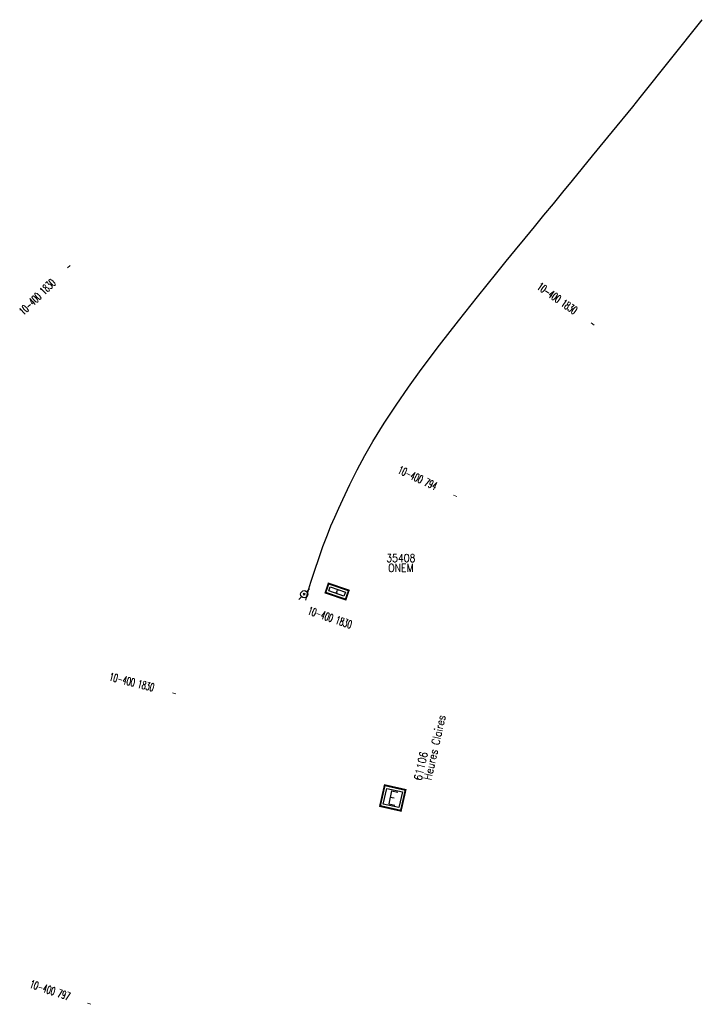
# Model space of a CAD drawing. Header units: millimetres. Extents: x 146992 to 147998, y 142998 to 144013.
# Drawn here: x 147321.5 to 147449.5, y 143828.8 to 144013.4 of the extents above; entities that cross this region are included whole.
import ezdxf
from ezdxf.enums import TextEntityAlignment as Align

# ---------------------------------------------------------------- set-up
doc = ezdxf.new("R2010")
doc.units = ezdxf.units.MM
doc.layers.get('0').update_dxf_attribs({"linetype": 'CONTINUOUS'})
for name, color, linetype in [('M_200', 7, 'CONTINUOUS'), ('W0014', 7, 'CONTINUOUS'), ('W0473', 7, 'CONTINUOUS')]:
    doc.layers.add(name, color=color, linetype=linetype)
doc.styles.add('M_ROMANS', font='ROMANS.shx', dxfattribs={"width": 0.75})
doc.styles.get("Standard").update_dxf_attribs({"font": 'romans.shx', "width": 0.85})

# ---------------------------------------------------------------- blocks, each defined once
blk = doc.blocks.new('M_200_59')
at = {"layer": 'M_200', "color": 0, "linetype": 'Continuous', "const_width": 0.35, "flags": 128}
blk.add_lwpolyline([(4, 4), (4, 0), (0, 0), (0, 4)], close=True, dxfattribs=at)
at = {"layer": 'M_200', "color": 0, "linetype": 'Continuous'}
blk.add_lwpolyline([(0.5, 3.5), (3.5, 3.5), (3.5, 0.5), (0.5, 0.5)], close=True, dxfattribs=at)
at = {"layer": 'M_200', "insert": (2, 2), "char_height": 2.5, "width": 4, "attachment_point": 5}
blk.add_mtext('E', dxfattribs=at)
at = {"layer": 'M_200', "color": 0, "linetype": 'Continuous', "width": 0.85}
for tag, p in [('NUM', (2, 17.06)), ('NOM', (2, 10.65))]:
    blk.add_attdef(tag, text='', height=4, dxfattribs=at).set_placement(p, align=Align.MIDDLE)
at = {"layer": 'M_200', "color": 0, "linetype": 'Continuous', "style": 'M_ROMANS', "width": 0.75, "flags": 3}
for tag, p in [('DEF_LEG', (1.87, -2.99)), ('DEF_COUP', (1.87, -5.49)), ('DEF_TYPE', (1.87, -7.99))]:
    blk.add_attdef(tag, text='', height=1.2, dxfattribs=at).set_placement(p, align=Align.MIDDLE)
blk = doc.blocks.new('T473')
for p, q in [((-0.166667, 0.166667), (0.166667, -0.166667)), ((-0.166667, -0.166667), (0.166667, 0.166667)), ((0.500001, 0.500001), (1.000002, 1.000002)), ((-1.000002, -1.000002), (-0.500001, -0.500001))]:
    blk.add_line(p, q)
blk.add_ellipse((0, 0), major_axis=(0.471405, 0.471405), ratio=1, start_param=5.4977871438, end_param=11.780972451)
blk = doc.blocks.new('*U7')
at = {"layer": 'M_200', "color": 0, "linetype": 'Continuous', "const_width": 0.35, "flags": 128}
blk.add_lwpolyline([(4, 1.8), (4, 0), (0, 0), (0, 1.8)], close=True, dxfattribs=at)
at = {"layer": 'M_200', "color": 0, "linetype": 'Continuous'}
blk.add_lwpolyline([(0.5, 1.3), (3.5, 1.3), (3.5, 0.5), (0.5, 0.5)], close=True, dxfattribs=at)
at = {"layer": 'M_200', "insert": (2, 0.9), "char_height": 0.473, "width": 0.7576, "attachment_point": 5}
blk.add_mtext('E', dxfattribs=at)
at = {"layer": 'M_200', "color": 0, "linetype": 'Continuous', "width": 0.85}
for tag, p in [('NUM', (2, 17.06)), ('NOM', (2, 10.65))]:
    blk.add_attdef(tag, text='', height=4, dxfattribs=at).set_placement(p, align=Align.MIDDLE)
at = {"layer": 'M_200', "color": 0, "linetype": 'Continuous', "style": 'M_ROMANS', "width": 0.75, "flags": 3}
for tag, p in [('DEF_LEG', (1.87, -2.99)), ('DEF_COUP', (1.87, -5.49)), ('DEF_TYPE', (1.87, -7.99))]:
    blk.add_attdef(tag, text='', height=1.2, dxfattribs=at).set_placement(p, align=Align.MIDDLE)

msp = doc.modelspace()

# ---------------------------------------------------------------- linework, layer by layer
at = {"layer": 'W0014', "color": 252, "flags": 128}
msp.add_lwpolyline([(147375.15, 143904.58), (147375.55, 143906.04), (147376.1, 143907.91), (147376.81, 143910.15), (147377.56, 143912.39), (147378.36, 143914.6), (147379.19, 143916.8), (147379.86, 143918.48), (147380.57, 143920.14), (147381.31, 143921.79), (147382.08, 143923.44), (147383.42, 143926.22), (147384.8, 143928.97), (147386.22, 143931.67), (147387.73, 143934.32), (147389.85, 143937.76), (147392.09, 143941.14), (147394.41, 143944.48), (147396.79, 143947.79), (147400.22, 143952.39), (147403.76, 143956.91), (147407.36, 143961.41), (147410.98, 143965.92), (147412.73, 143968.09), (147414.48, 143970.25), (147416.25, 143972.41), (147418.02, 143974.57), (147419.79, 143976.73), (147421.57, 143978.88), (147423.35, 143981.05), (147425.12, 143983.21), (147428.89, 143987.83), (147432.66, 143992.45), (147436.42, 143997.07), (147437.83, 143998.82), (147449.46, 144013.38)], dxfattribs=at)

# ---------------------------------------------------------------- block references
at = {"layer": 'M_200'}
ref = msp.add_blockref('*U7', (147378.83, 143905.97), dxfattribs=dict(at, rotation=341.0871272414701))
ref.add_attrib('NUM', '35408', dxfattribs={"color": 0, "linetype": 'Continuous', "height": 1.5, "width": 0.85}).set_placement((147392.96, 143912.46), align=Align.MIDDLE)
ref.add_attrib('NOM', 'ONEM', dxfattribs={"color": 0, "linetype": 'Continuous', "height": 1.5, "width": 0.85}).set_placement((147392.96, 143910.61), align=Align.MIDDLE)
ref = msp.add_blockref('M_200_59', (147389.06, 143865.96), dxfattribs=dict(at, rotation=347.2676081374824))
ref.add_attrib('NUM', '61106', dxfattribs={"color": 0, "linetype": 'Continuous', "height": 1.5, "rotation": 77.2676, "width": 0.85}).set_placement((147396.71, 143873.45), align=Align.MIDDLE)
ref.add_attrib('NOM', 'Heures Claires', dxfattribs={"color": 0, "linetype": 'Continuous', "height": 1.5, "rotation": 77.2676, "width": 0.85}).set_placement((147399.24, 143876.94), align=Align.MIDDLE)
at = {"layer": 'W0473', "color": 252}
msp.add_blockref('T473', (147374.85, 143905.67), dxfattribs=at)

# ---------------------------------------------------------------- texts
at = {"layer": 'W0473', "color": 252, "linetype": 'Continuous', "width": 0.6}
for s, rotation, p in [('10-400 1830    -', 44.3357, (147326.39, 143962.96)), ('10-400 1830    -', 324.9167, (147424.09, 143959.87)), ('10-400 794    -', 335.2768, (147398.1, 143926.55)), ('10-400 1830', 341.0871, (147379.68, 143901.29)), ('10-400 1830    -', 345.7493, (147344.69, 143888.65)), ('10-400 797    -', 341.6372, (147329.28, 143830.75))]:
    msp.add_text(s, height=1.5, rotation=rotation, dxfattribs=at).set_placement(p, align=Align.MIDDLE)

doc.saveas('drawing.dxf')
